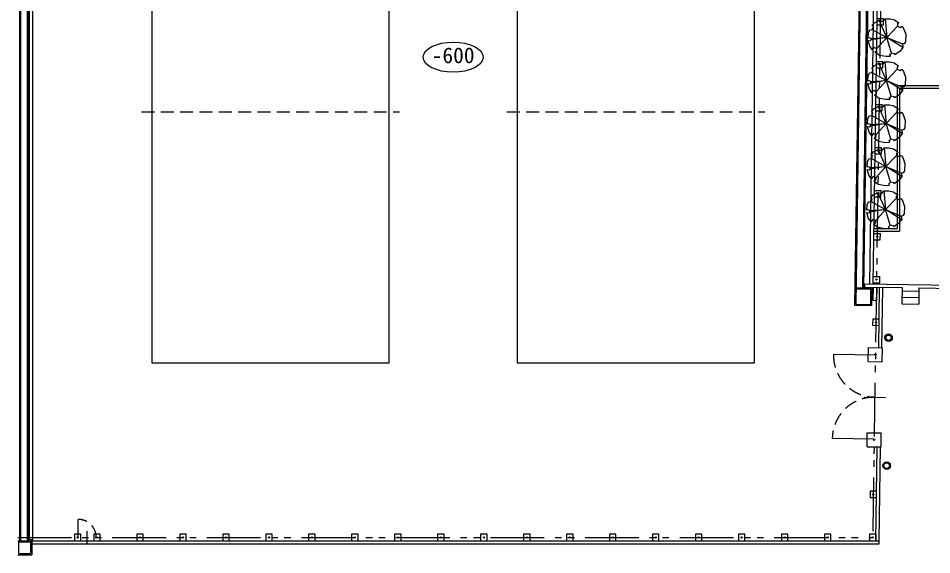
# Model space of a CAD drawing. Units: millimetres at full size, sheet at 1:500; details may follow other scales. Extents: x -140000 to 140000, y -100000 to 100000.
# Drawn here: x -3016 to 39486, y -10399 to 14546 of the extents above; entities that cross this region are included whole.
import ezdxf
from ezdxf.enums import TextEntityAlignment as Align

# ---------------------------------------------------------------- set-up
doc = ezdxf.new("R2010")
doc.units = ezdxf.units.MM
doc.header["$LTSCALE"] = 500
doc.linetypes.add('DASHED1', pattern=[1.8, 1.2, -0.6])
doc.linetypes.add('DOUBLE_CHAIN1', pattern=[8.8, 5, -1, 0.6, -0.6, 0.6, -1])
for name, color, linetype in [('D-3', 7, 'Continuous'), ('D-4', 7, 'Continuous'), ('D-7', 4, 'Continuous'), ('D-9', 4, 'Continuous'), ('D-B', 7, 'Continuous'), ('D-D', 4, 'Continuous')]:
    doc.layers.add(name, color=color, linetype=linetype)
doc.styles.add('ＭＳ ゴシック', font='')
doc.styles.get('ＭＳ ゴシック').set_extended_font_data('MS Gothic')

msp = doc.modelspace()

# ---------------------------------------------------------------- linework, layer by layer
at = {"layer": 'D-3', "color": 4}
for p, q in [((37870.6, 11401.2), (37870.6, 4771.2)), ((40200.6, 11401.2), (37870.6, 11401.2)), ((37990.6, 11281.2), (37990.6, 4651.2)), ((40320.6, 11281.2), (37990.6, 11281.2)), ((36800.8, 4771.2), (37870.6, 4771.2)), ((36799.1, 4651.2), (37990.6, 4651.2))]:
    msp.add_line(p, q, dxfattribs=at)
at = {"layer": 'D-4', "linetype": 'DOUBLE_CHAIN1'}
for p in [(37296.4, 28389.3), (-3041.5, -9598.6)]:
    msp.add_line(p, (36740.6, -9598.6), dxfattribs=at)
at = {"layer": 'D-4', "color": 4}
for p, q in [((36864.6, -1124.5), (34914.8, -1096)), ((36807.5, -5024.1), (34857.7, -4995.6)), ((-225.3, -9598.6), (-225.3, -8758.6))]:
    msp.add_line(p, q, dxfattribs=at)
at = {"layer": 'D-4'}
for p, q in [((36336.1, -3067), (37336, -3081.6)), ((194.7, -9898.6), (194.7, -9298.6))]:
    msp.add_line(p, q, dxfattribs=at)
for centre in [(37091.6, 14390.8), (37062.3, 12391), (37033.1, 10391.2), (37003.8, 8391.4), (36974.6, 6391.6), (36945.3, 4391.8), (36916, 2392.1), (36886.9, 400.3), (36865, -1094.5), (36807.1, -5054.1), (36769.9, -7598.8), (-255.3, -9598.6), (644.7, -9598.6), (2644.7, -9598.6), (4644.7, -9598.6), (6644.7, -9598.6), (8644.7, -9598.6), (10644.7, -9598.6), (12644.7, -9598.6), (14644.7, -9598.6), (16644.7, -9598.6), (18644.7, -9598.6), (20644.7, -9598.6), (22644.7, -9598.6), (24644.7, -9598.6), (26644.7, -9598.6), (28644.7, -9598.6), (30644.7, -9598.6), (32644.7, -9598.6), (34644.7, -9598.6), (36740.6, -9598.6)]:
    msp.add_circle(centre, 30, dxfattribs=at)
at = {"layer": 'D-4', "color": 4, "linetype": 'DASHED1'}
for centre, radius, start, end in [((36864.6, -1124.5), 1950, 179.16179, 269.16179), ((36807.5, -5024.1), 1950, 89.16179, 179.16179), ((-225.3, -9598.6), 840, 0, 90)]:
    msp.add_arc(centre, radius, start, end, dxfattribs=at)
at = {"layer": 'D-7', "color": 6}
for centre, radius in [((37476.6, -308.4), 175), ((37476.6, -308.4), 125), ((37389.5, -6257.8), 175), ((37389.5, -6257.8), 125)]:
    msp.add_circle(centre, radius, dxfattribs=at)
at = {"layer": 'D-9'}
for p, q in [((-2941.5, -9748.6), (-2941.5, 29481.2)), ((-2891.5, -9748.6), (-2891.5, 29431.2)), ((-2591.5, -9748.6), (-2591.5, 29131.2)), ((-2541.5, -9748.6), (-2541.5, 29081.2)), ((-2491.5, -9698.6), (-2491.5, 29031.2)), ((-2341.5, -9698.6), (-2341.5, 29031.2)), ((36293.1, 28174.8), (35898.5, 1203)), ((36343.1, 28172.2), (35949.3, 1252.3)), ((36642.9, 28157.2), (36260.2, 1997.8)), ((36692.9, 28154.7), (36310.2, 1997.1)), ((3219.7, -1497.4), (3219.7, 21902.6)), ((14219.7, 21902.6), (14219.7, -1497.4)), ((20219.7, -1497.4), (20219.7, 21902.6)), ((31219.7, 21902.6), (31219.7, -1497.4)), ((36943.8, 14543), (37243.8, 14538.6)), ((37239.4, 14238.6), (37243.8, 14538.6)), ((36939.4, 14243), (37239.4, 14238.6)), ((36914.5, 12543.2), (37214.5, 12538.8)), ((37210.1, 12238.8), (37214.5, 12538.8)), ((36910.1, 12243.2), (37210.1, 12238.8)), ((36880.9, 10243.4), (37180.9, 10239)), ((36885.3, 10543.4), (37185.2, 10539)), ((37180.9, 10239), (37185.2, 10539)), ((36856, 8543.6), (37156, 8539.2)), ((37151.6, 8239.2), (37156, 8539.2)), ((36851.6, 8243.6), (37151.6, 8239.2)), ((36826.8, 6543.8), (37126.7, 6539.4)), ((37122.3, 6239.5), (37126.7, 6539.4)), ((36822.4, 6243.8), (37122.3, 6239.5)), ((36797.5, 4544), (37097.5, 4539.6)), ((37093.1, 4239.7), (37097.5, 4539.6)), ((36793.1, 4244.1), (37093.1, 4239.7)), ((36360.6, 2196.3), (62089.6, 1819.9)), ((36763.9, 2244.3), (37063.8, 2239.9)), ((36768.2, 2544.2), (37068.2, 2539.9)), ((37063.8, 2239.9), (37068.2, 2539.9)), ((36760.9, 2040.5), (36752, 1432.2)), ((36932, 1429.5), (36940.9, 2037.8)), ((37019.8, -771.8), (37060.8, 2035.1)), ((37169.7, -774), (37210.8, 2030.7)), ((36752, 1432.2), (36932, 1429.5)), ((37034.7, 248.1), (36734.7, 252.5)), ((36535.3, -1414.7), (36544.8, -764.8)), ((36544.8, -764.8), (37194.7, -774.3)), ((37185.2, -1424.3), (37194.7, -774.3)), ((14219.7, -1497.4), (3219.7, -1497.4)), ((31219.7, -1497.4), (20219.7, -1497.4)), ((36535.3, -1414.7), (37185.2, -1424.3)), ((36477.4, -5374.3), (36486.9, -4724.4)), ((36486.9, -4724.4), (37136.8, -4733.9)), ((37127.3, -5383.8), (37136.8, -4733.9)), ((36477.4, -5374.3), (37127.3, -5383.8)), ((37040.6, -9750.8), (37104.5, -5383.5)), ((36917.7, -7751), (36617.7, -7746.6)), ((-3041.5, -9748.6), (-2391.5, -9748.6)), ((-2491.5, -9698.6), (-2341.5, -9698.6)), ((-2391.5, -9748.6), (-2391.5, -10398.6)), ((-2391.5, -9748.6), (37040.6, -9748.6)), ((37040.6, -9898.6), (37040.6, -9748.6)), ((-2991.5, -10348.6), (-2991.5, -9798.6)), ((-2991.5, -9798.6), (-2441.5, -9798.6)), ((-2441.5, -9798.6), (-2441.5, -10348.6)), ((-2391.5, -9898.6), (37040.6, -9898.6)), ((-3041.5, -10398.6), (-2391.5, -10398.6)), ((-2991.5, -10348.6), (-2441.5, -10348.6))]:
    msp.add_line(p, q, dxfattribs=at)
at = {"layer": 'D-9', "color": 3}
for p, q in [((36971.5, 28741.4), (36583.1, 2193.1)), ((36763.1, 2190.5), (37151.5, 28741.4))]:
    msp.add_line(p, q, dxfattribs=at)
at = {"layer": 'D-9', "color": 7, "linetype": 'DASHED1'}
for p, q in [((2719.7, 10202.6), (14719.7, 10202.6)), ((19719.7, 10202.6), (31719.7, 10202.6))]:
    msp.add_line(p, q, dxfattribs=at)
at = {"layer": 'D-9', "color": 7}
for p, q in [((36360.6, 2196.3), (36360.6, 2046.3)), ((36360.6, 2046.3), (38110.4, 2020.7)), ((38108.2, 1870.7), (38888.2, 1859.3)), ((38890.4, 2009.3), (38879.4, 1259.4)), ((38890.4, 2009.3), (41540.1, 1970.5)), ((38103.9, 1570.8), (38883.8, 1559.4))]:
    msp.add_line(p, q, dxfattribs=at)
at = {"layer": 'D-9'}
for points in [[(35898.5, 1203), (36698.4, 1191.3), (36710.2, 1991.2), (35960.2, 2002.2)], [(35949.3, 1252.3), (36649.2, 1242), (36659.4, 1941.9), (35959.5, 1952.2)], [(37039.1, 548.1), (36739.1, 552.5), (36734.7, 252.5)], [(36890.6, -9448.6), (36890.6, -9748.6), (36954.5, -5381.3)], [(36922, -7451), (36622.1, -7446.7), (36617.7, -7746.6)], [(-105.3, -9748.6), (-105.3, -9448.6), (-405.3, -9448.6), (-405.3, -9748.6)], [(794.7, -9748.6), (794.7, -9448.6), (494.7, -9448.6), (494.7, -9748.6)], [(2794.7, -9748.6), (2794.7, -9448.6), (2494.7, -9448.6), (2494.7, -9748.6)], [(4794.7, -9748.6), (4794.7, -9448.6), (4494.7, -9448.6), (4494.7, -9748.6)], [(6794.7, -9748.6), (6794.7, -9448.6), (6494.7, -9448.6), (6494.7, -9748.6)], [(8794.7, -9748.6), (8794.7, -9448.6), (8494.7, -9448.6), (8494.7, -9748.6)], [(10794.7, -9748.6), (10794.7, -9448.6), (10494.7, -9448.6), (10494.7, -9748.6)], [(12794.7, -9748.6), (12794.7, -9448.6), (12494.7, -9448.6), (12494.7, -9748.6)], [(14794.7, -9748.6), (14794.7, -9448.6), (14494.7, -9448.6), (14494.7, -9748.6)], [(16794.7, -9748.6), (16794.7, -9448.6), (16494.7, -9448.6), (16494.7, -9748.6)], [(18794.7, -9748.6), (18794.7, -9448.6), (18494.7, -9448.6), (18494.7, -9748.6)], [(20794.7, -9748.6), (20794.7, -9448.6), (20494.7, -9448.6), (20494.7, -9748.6)], [(22794.7, -9748.6), (22794.7, -9448.6), (22494.7, -9448.6), (22494.7, -9748.6)], [(24794.7, -9748.6), (24794.7, -9448.6), (24494.7, -9448.6), (24494.7, -9748.6)], [(26794.7, -9748.6), (26794.7, -9448.6), (26494.7, -9448.6), (26494.7, -9748.6)], [(28794.7, -9748.6), (28794.7, -9448.6), (28494.7, -9448.6), (28494.7, -9748.6)], [(30794.7, -9748.6), (30794.7, -9448.6), (30494.7, -9448.6), (30494.7, -9748.6)], [(32794.7, -9748.6), (32794.7, -9448.6), (32494.7, -9448.6), (32494.7, -9748.6)], [(34794.7, -9748.6), (34794.7, -9448.6), (34494.7, -9448.6), (34494.7, -9748.6)], [(36890.6, -9448.6), (36590.6, -9448.6), (36590.6, -9748.6)]]:
    msp.add_lwpolyline(points, dxfattribs=at)
at = {"layer": 'D-9', "color": 7}
msp.add_lwpolyline([(38110.4, 2020.7), (38099.5, 1270.8), (38879.4, 1259.4)], dxfattribs=at)
at = {"layer": 'D-B', "color": 4}
msp.add_ellipse((17219.7, 12738), major_axis=(1400, 0), ratio=0.5, dxfattribs=at)
at = {"layer": 'D-D'}
for p, q in [((36822.5, 14333.3), (37040.2, 14454.9)), ((37040.2, 14454.9), (37221.7, 14406.3)), ((37400.7, 13654.4), (37040.2, 14454.9)), ((37221.7, 14406.3), (37316, 14527.9)), ((37316, 14527.9), (37400.7, 13654.4)), ((37316, 14527.9), (37545.9, 14520.6)), ((37545.9, 14523.1), (37754, 14476.8)), ((37754, 14476.8), (37959.6, 14340.6)), ((36604.8, 14009.6), (36720.9, 14029.1)), ((36720.9, 14209.2), (36822.5, 14333.3)), ((36771.7, 14143.5), (36720.9, 14209.2)), ((36720.9, 14029.1), (36771.7, 14143.5)), ((36720.9, 14029.1), (37400.7, 13654.4)), ((37400.7, 13654.4), (37891.9, 14175.1)), ((37959.6, 14340.6), (37884.6, 14267.6)), ((37887, 14267.6), (37891.9, 14172.7)), ((37891.9, 14175.1), (38017.7, 14121.6)), ((38017.7, 14121.6), (38102.3, 14175.1)), ((38102.3, 14175.1), (38179.8, 14072.9)), ((38179.8, 14072.9), (38274.1, 13802.8)), ((36524.9, 13625.2), (36541.9, 13870.9)), ((36570.9, 13644.6), (36524.9, 13625.2)), ((36541.9, 13870.9), (36604.8, 14009.6)), ((36660.4, 13610.6), (36570.9, 13644.6)), ((37400.7, 13654.4), (36660.4, 13537.6)), ((36660.4, 13608.1), (37400.7, 13654.4)), ((36660.4, 13537.6), (36660.4, 13610.6)), ((37400.7, 13654.4), (36921.7, 13131.2)), ((38145.9, 13184.7), (37400.7, 13654.4)), ((37400.7, 13654.4), (38121.7, 13350.2)), ((37606.4, 12924.4), (37400.7, 13654.4)), ((38274.1, 13805.2), (38269.3, 13457.3)), ((36524.9, 13515.7), (36619.3, 13501.1)), ((36607.2, 13248), (36524.9, 13515.7)), ((36720.9, 13082.5), (36607.2, 13248)), ((36619.3, 13501.1), (36660.4, 13537.6)), ((36810.4, 13192), (36720.9, 13104.4)), ((36921.7, 13131.2), (36810.4, 13192)), ((38145.9, 13184.7), (38017.7, 13024.1)), ((38206.4, 13357.5), (38121.7, 13350.2)), ((38121.7, 13350.2), (38145.9, 13184.7)), ((38269.3, 13457.3), (38206.4, 13357.5)), ((36720.9, 13104.4), (36720.9, 13082.5)), ((36878.1, 12994.9), (36834.6, 12980.3)), ((36834.6, 12980.3), (37057.2, 12836.8)), ((36912, 13024.1), (36878.1, 12994.9)), ((36921.7, 13131.2), (36912, 13024.1)), ((37057.2, 12836.8), (37359.6, 12778.4)), ((37359.6, 12778.4), (37562.8, 12785.7)), ((37533.8, 12858.7), (37606.4, 12924.4)), ((37562.8, 12785.7), (37533.8, 12858.7)), ((37758.8, 12895.2), (37606.4, 12924.4)), ((37775.7, 12851.4), (37758.8, 12895.2)), ((38017.7, 13024.1), (37775.7, 12851.4)), ((36706.2, 12208), (36807.9, 12332.1)), ((36807.9, 12332.1), (37025.6, 12453.8)), ((37025.6, 12453.8), (37207.1, 12405.1)), ((37386.1, 11653.2), (37025.6, 12453.8)), ((37207.1, 12405.1), (37301.4, 12526.8)), ((37301.4, 12526.8), (37386.1, 11653.2)), ((37301.4, 12526.8), (37531.2, 12519.5)), ((37531.2, 12521.9), (37739.3, 12475.7)), ((37739.3, 12475.7), (37945, 12339.4)), ((37945, 12339.4), (37870, 12266.4)), ((36527.2, 11869.8), (36590.1, 12008.5)), ((36590.1, 12008.5), (36706.2, 12027.9)), ((36757.1, 12142.3), (36706.2, 12208)), ((36706.2, 12027.9), (36757.1, 12142.3)), ((36706.2, 12027.9), (37386.1, 11653.2)), ((37386.1, 11653.2), (37877.2, 12173.9)), ((37872.4, 12266.4), (37877.2, 12171.5)), ((37877.2, 12173.9), (38003, 12120.4)), ((38003, 12120.4), (38087.7, 12173.9)), ((38087.7, 12173.9), (38165.1, 12071.7)), ((38165.1, 12071.7), (38259.5, 11801.7)), ((36510.3, 11624), (36527.2, 11869.8)), ((36556.2, 11643.5), (36510.3, 11624)), ((36510.3, 11514.5), (36604.6, 11499.9)), ((36592.5, 11246.9), (36510.3, 11514.5)), ((36645.8, 11609.4), (36556.2, 11643.5)), ((36604.6, 11499.9), (36645.8, 11536.4)), ((37386.1, 11653.2), (36645.8, 11536.4)), ((36645.8, 11607), (37386.1, 11653.2)), ((36645.8, 11536.4), (36645.8, 11609.4)), ((37386.1, 11653.2), (36907.1, 11130.1)), ((38131.3, 11183.6), (37386.1, 11653.2)), ((37386.1, 11653.2), (38107.1, 11349.1)), ((37591.7, 10923.2), (37386.1, 11653.2)), ((38259.5, 11804.1), (38254.6, 11456.1)), ((36706.2, 11081.4), (36592.5, 11246.9)), ((36795.8, 11190.9), (36706.2, 11103.3)), ((36706.2, 11103.3), (36706.2, 11081.4)), ((36907.1, 11130.1), (36795.8, 11190.9)), ((36907.1, 11130.1), (36897.4, 11023)), ((38131.3, 11183.6), (38003, 11023)), ((38191.7, 11356.4), (38107.1, 11349.1)), ((38107.1, 11349.1), (38131.3, 11183.6)), ((38254.6, 11456.1), (38191.7, 11356.4)), ((36863.5, 10993.8), (36820, 10979.2)), ((36820, 10979.2), (37042.5, 10835.6)), ((36897.4, 11023), (36863.5, 10993.8)), ((37042.5, 10835.6), (37345, 10777.2)), ((37345, 10777.2), (37548.2, 10784.5)), ((37519.2, 10857.5), (37591.7, 10923.2)), ((37548.2, 10784.5), (37519.2, 10857.5)), ((37744.2, 10894), (37591.7, 10923.2)), ((37761.1, 10850.2), (37744.2, 10894)), ((38003, 11023), (37761.1, 10850.2)), ((36691.6, 10206.9), (36793.2, 10331)), ((36742.4, 10141.2), (36691.6, 10206.9)), ((36793.2, 10331), (37011, 10452.6)), ((37011, 10452.6), (37192.4, 10404)), ((37371.4, 9652.1), (37011, 10452.6)), ((37192.4, 10404), (37286.8, 10525.6)), ((37286.8, 10525.6), (37371.4, 9652.1)), ((37286.8, 10525.6), (37516.6, 10518.3)), ((37516.6, 10520.8), (37724.7, 10474.5)), ((37724.7, 10474.5), (37930.3, 10338.3)), ((37930.3, 10338.3), (37855.3, 10265.3)), ((37857.7, 10265.3), (37862.6, 10170.4)), ((36495.6, 9622.9), (36512.6, 9868.6)), ((36512.6, 9868.6), (36575.5, 10007.3)), ((36575.5, 10007.3), (36691.6, 10026.8)), ((36691.6, 10026.8), (36742.4, 10141.2)), ((36691.6, 10026.8), (37371.4, 9652.1)), ((37371.4, 9652.1), (37862.6, 10172.8)), ((37862.6, 10172.8), (37988.4, 10119.3)), ((37988.4, 10119.3), (38073.1, 10172.8)), ((38073.1, 10172.8), (38150.5, 10070.6)), ((38150.5, 10070.6), (38244.8, 9800.5)), ((38244.8, 9802.9), (38240, 9455)), ((36541.6, 9642.3), (36495.6, 9622.9)), ((36495.6, 9513.4), (36590, 9498.8)), ((36577.9, 9245.7), (36495.6, 9513.4)), ((36631.1, 9608.3), (36541.6, 9642.3)), ((36590, 9498.8), (36631.1, 9535.3)), ((37371.4, 9652.1), (36631.1, 9535.3)), ((36631.1, 9605.8), (37371.4, 9652.1)), ((36631.1, 9535.3), (36631.1, 9608.3)), ((37371.4, 9652.1), (36892.4, 9128.9)), ((38116.6, 9182.4), (37371.4, 9652.1)), ((37371.4, 9652.1), (38092.4, 9347.9)), ((37577.1, 8922.1), (37371.4, 9652.1)), ((38177.1, 9355.2), (38092.4, 9347.9)), ((38240, 9455), (38177.1, 9355.2)), ((36691.6, 9080.2), (36577.9, 9245.7)), ((36781.1, 9189.7), (36691.6, 9102.1)), ((36691.6, 9102.1), (36691.6, 9080.2)), ((36892.4, 9128.9), (36781.1, 9189.7)), ((36848.9, 8992.6), (36805.3, 8978)), ((36805.3, 8978), (37027.9, 8834.5)), ((36882.7, 9021.8), (36848.9, 8992.6)), ((36892.4, 9128.9), (36882.7, 9021.8)), ((37988.4, 9021.8), (37746.4, 8849.1)), ((38116.6, 9182.4), (37988.4, 9021.8)), ((38092.4, 9347.9), (38116.6, 9182.4)), ((37027.9, 8834.5), (37330.3, 8776.1)), ((37177.8, 8402.8), (37272.1, 8524.5)), ((37272.1, 8524.5), (37356.8, 7650.9)), ((37272.1, 8524.5), (37502, 8517.2)), ((37330.3, 8776.1), (37533.5, 8783.4)), ((37502, 8519.6), (37710, 8473.4)), ((37504.5, 8856.4), (37577.1, 8922.1)), ((37533.5, 8783.4), (37504.5, 8856.4)), ((37729.5, 8892.9), (37577.1, 8922.1)), ((37746.4, 8849.1), (37729.5, 8892.9)), ((36677, 8205.7), (36778.6, 8329.8)), ((36727.8, 8140), (36677, 8205.7)), ((36677, 8025.7), (36727.8, 8140)), ((36778.6, 8329.8), (36996.3, 8451.5)), ((36996.3, 8451.5), (37177.8, 8402.8)), ((37356.8, 7650.9), (36996.3, 8451.5)), ((37356.8, 7650.9), (37847.9, 8171.7)), ((37710, 8473.4), (37915.7, 8337.1)), ((37915.7, 8337.1), (37840.7, 8264.1)), ((37843.1, 8264.1), (37847.9, 8169.2)), ((37847.9, 8171.7), (37973.7, 8118.1)), ((37973.7, 8118.1), (38058.4, 8171.7)), ((38058.4, 8171.7), (38135.8, 8069.5)), ((36481, 7621.7), (36497.9, 7867.5)), ((36497.9, 7867.5), (36560.8, 8006.2)), ((36560.8, 8006.2), (36677, 8025.7)), ((37356.8, 7650.9), (36616.5, 7534.1)), ((36616.5, 7604.7), (37356.8, 7650.9)), ((36677, 8025.7), (37356.8, 7650.9)), ((37356.8, 7650.9), (36877.8, 7127.8)), ((38102, 7181.3), (37356.8, 7650.9)), ((37356.8, 7650.9), (38077.8, 7346.8)), ((37562.5, 6920.9), (37356.8, 7650.9)), ((38135.8, 8069.5), (38230.2, 7799.4)), ((38230.2, 7801.8), (38225.4, 7453.8)), ((36527, 7641.2), (36481, 7621.7)), ((36481, 7512.2), (36575.4, 7497.6)), ((36563.3, 7244.6), (36481, 7512.2)), ((36616.5, 7607.1), (36527, 7641.2)), ((36677, 7079.1), (36563.3, 7244.6)), ((36575.4, 7497.6), (36616.5, 7534.1)), ((36616.5, 7534.1), (36616.5, 7607.1)), ((38162.5, 7354.1), (38077.8, 7346.8)), ((38077.8, 7346.8), (38102, 7181.3)), ((38225.4, 7453.8), (38162.5, 7354.1)), ((36766.5, 7188.6), (36677, 7101)), ((36677, 7101), (36677, 7079.1)), ((36877.8, 7127.8), (36766.5, 7188.6)), ((36834.2, 6991.5), (36790.7, 6976.9)), ((36790.7, 6976.9), (37013.3, 6833.3)), ((36868.1, 7020.7), (36834.2, 6991.5)), ((36877.8, 7127.8), (36868.1, 7020.7)), ((37013.3, 6833.3), (37315.7, 6774.9)), ((37489.9, 6855.2), (37562.5, 6920.9)), ((37518.9, 6782.2), (37489.9, 6855.2)), ((37714.9, 6891.7), (37562.5, 6920.9)), ((37731.8, 6847.9), (37714.9, 6891.7)), ((37973.7, 7020.7), (37731.8, 6847.9)), ((38102, 7181.3), (37973.7, 7020.7)), ((36763.9, 6328.7), (36981.7, 6450.3)), ((36981.7, 6450.3), (37163.1, 6401.7)), ((37342.2, 5649.8), (36981.7, 6450.3)), ((37163.1, 6401.7), (37257.5, 6523.3)), ((37257.5, 6523.3), (37342.2, 5649.8)), ((37257.5, 6523.3), (37487.3, 6516)), ((37315.7, 6774.9), (37518.9, 6782.2)), ((37487.3, 6518.5), (37695.4, 6472.2)), ((37695.4, 6472.2), (37901, 6336)), ((36483.3, 5866.3), (36546.2, 6005)), ((36546.2, 6005), (36662.3, 6024.5)), ((36662.3, 6204.6), (36763.9, 6328.7)), ((36713.1, 6138.9), (36662.3, 6204.6)), ((36662.3, 6024.5), (36713.1, 6138.9)), ((36662.3, 6024.5), (37342.2, 5649.8)), ((37342.2, 5649.8), (37833.3, 6170.5)), ((37901, 6336), (37826, 6263)), ((37828.5, 6263), (37833.3, 6168.1)), ((37833.3, 6170.5), (37959.1, 6117)), ((37959.1, 6117), (38043.8, 6170.5)), ((38043.8, 6170.5), (38121.2, 6068.3)), ((38121.2, 6068.3), (38215.6, 5798.2)), ((36466.4, 5620.6), (36483.3, 5866.3)), ((36512.3, 5640), (36466.4, 5620.6)), ((36601.8, 5606), (36512.3, 5640)), ((36560.7, 5496.5), (36601.8, 5533)), ((37342.2, 5649.8), (36601.8, 5533)), ((36601.8, 5603.5), (37342.2, 5649.8)), ((36601.8, 5533), (36601.8, 5606)), ((37342.2, 5649.8), (36863.1, 5126.6)), ((38087.3, 5180.1), (37342.2, 5649.8)), ((37342.2, 5649.8), (38063.1, 5345.6)), ((37547.8, 4919.8), (37342.2, 5649.8)), ((38215.6, 5800.6), (38210.7, 5452.7)), ((36466.4, 5511.1), (36560.7, 5496.5)), ((36548.6, 5243.4), (36466.4, 5511.1)), ((36662.3, 5077.9), (36548.6, 5243.4)), ((36751.8, 5187.4), (36662.3, 5099.8)), ((36863.1, 5126.6), (36751.8, 5187.4)), ((36863.1, 5126.6), (36853.5, 5019.5)), ((38087.3, 5180.1), (37959.1, 5019.5)), ((38147.8, 5352.9), (38063.1, 5345.6)), ((38063.1, 5345.6), (38087.3, 5180.1)), ((38210.7, 5452.7), (38147.8, 5352.9)), ((36662.3, 5099.8), (36662.3, 5077.9)), ((36819.6, 4990.3), (36776, 4975.7)), ((36776, 4975.7), (36998.6, 4832.2)), ((36853.5, 5019.5), (36819.6, 4990.3)), ((36998.6, 4832.2), (37301, 4773.8)), ((37301, 4773.8), (37504.3, 4781.1)), ((37475.2, 4854.1), (37547.8, 4919.8)), ((37504.3, 4781.1), (37475.2, 4854.1)), ((37700.2, 4890.6), (37547.8, 4919.8)), ((37717.2, 4846.8), (37700.2, 4890.6)), ((37959.1, 5019.5), (37717.2, 4846.8))]:
    msp.add_line(p, q, dxfattribs=at)

# ---------------------------------------------------------------- texts
at = {"layer": 'D-B', "color": 4, "style": 'ＭＳ ゴシック'}
msp.add_text('-600', height=733.1, dxfattribs=at).set_placement((16219.7, 12238), align=Align.BOTTOM_LEFT)

doc.saveas('drawing.dxf')
